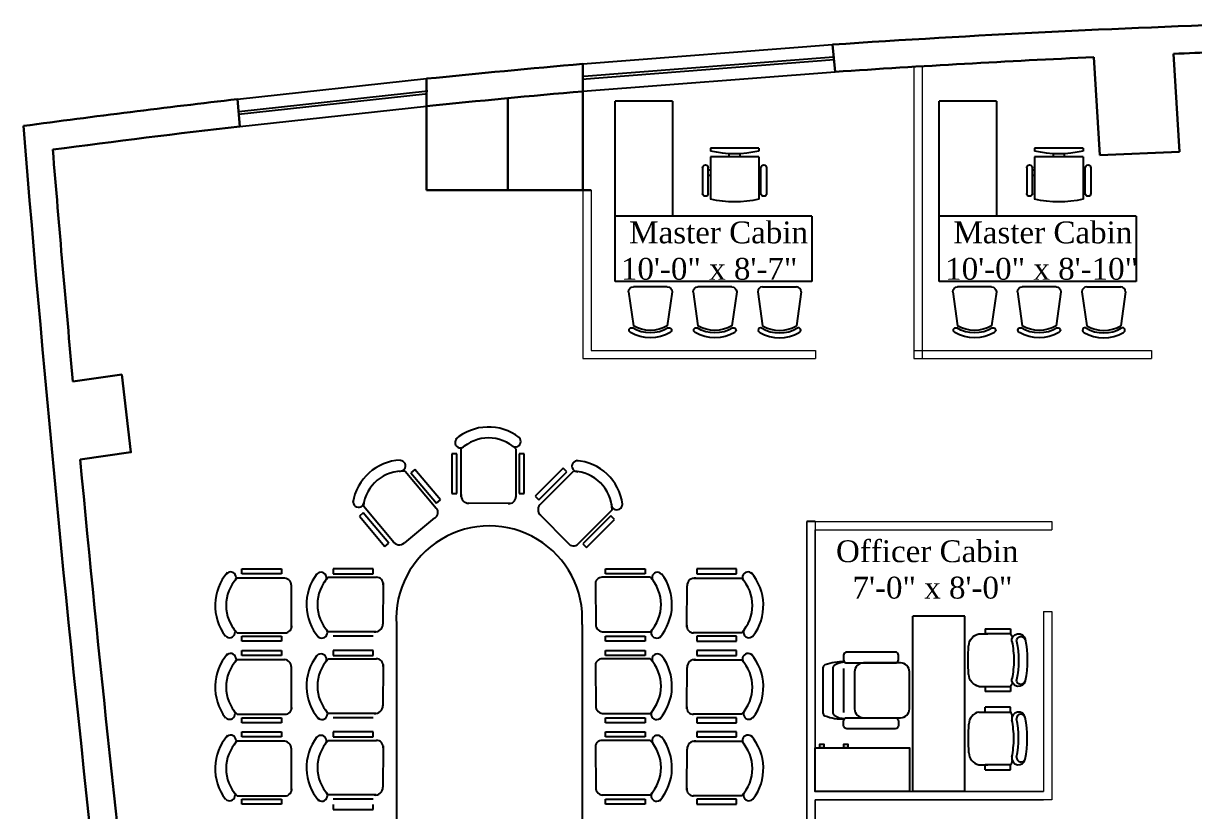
# Model space of a CAD drawing. Header units: inches. Extents: x 8506 to 16857, y 3646 to 8059.
# Drawn here: x 9053.8 to 9482.4, y 4829.2 to 5117.7 of the extents above; entities that cross this region are included whole.
import ezdxf

# ---------------------------------------------------------------- set-up
doc = ezdxf.new("R2010")
doc.units = ezdxf.units.IN
doc.layers.add('COLUMN', color=16, linetype='Continuous', lineweight=40)
doc.layers.add('WALL 2', color=40, linetype='Continuous', lineweight=18)
for name, color, linetype in [('FURNITURE', 4, 'Continuous'), ('NOI THAT', 42, 'Continuous'), ('NOITHAT', 21, 'Continuous')]:
    doc.layers.add(name, color=color, linetype=linetype)
doc.layers.add('PARTION WALL', color=7, linetype='Continuous', lineweight=15, true_color=0xa9764a)
doc.layers.add('TEXT', color=7, linetype='Continuous', true_color=0x9d9100)

# ---------------------------------------------------------------- blocks, each defined once
blk = doc.blocks.new('fdoj')
at = {"layer": 'FURNITURE'}
for p, q in [((11098.95, 3065.46), (11098.95, 3062.2)), ((11118.25, 3065.54), (11118.25, 3062.23)), ((11097.14, 3053.95), (11097.14, 3063.15)), ((11098.95, 3063.12), (11098.95, 3053.95)), ((11118.25, 3053.93), (11118.25, 3063.13)), ((11120.07, 3063.13), (11120.07, 3053.93)), ((11098.95, 3053.95), (11097.14, 3053.95)), ((11120.07, 3053.93), (11118.25, 3053.93))]:
    blk.add_line(p, q, dxfattribs=at)
at = {"layer": 'FURNITURE', "linetype": 'Continuous'}
for p, q in [((11098.96, 3063.15), (11097.14, 3063.15)), ((11120.07, 3063.13), (11118.25, 3063.13))]:
    blk.add_line(p, q, dxfattribs=at)
at = {"layer": 'FURNITURE', "linetype": 'Continuous', "extrusion": (0, 0, -1)}
for centre, major_axis, start_param, end_param in [((11103.71, 3064.34), (3.46, -3.46), 2.587564, 3.855839), ((11108.61, 2995.65), (52.16, -52.16), 3.855839, 3.998139), ((11113.51, 3064.34), (3.46, -3.46), 3.998139, 5.250532), ((11101.39, 3050.99), (1.73, -1.73), 0.958164, 4.097197), ((11101.27, 3050.12), (1.1, 1.1), 2.441937, 5.583529), ((11108.45, 3084.87), (23.99, 23.99), 2.14695, 2.565436), ((11109.43, 3093.09), (28.58, -28.58), 0.805584, 0.975138), ((11107.79, 3093.09), (28.58, -28.58), 0.595655, 0.765209), ((11115.83, 3050.99), (1.73, -1.73), 3.756781, 6.895815), ((11115.64, 3050.08), (1.13, 1.13), 5.412042, 8.295919), ((11108.61, 3084.81), (26.18, 26.18), 2.148323, 2.564063)]:
    blk.add_ellipse(centre, major_axis=major_axis, ratio=1, start_param=start_param, end_param=end_param, dxfattribs=at)
at = {"layer": 'FURNITURE', "extrusion": (0, 0, -1)}
for centre, start_param, end_param in [((11100.6, 3055.73), 2.368805, 3.10386), ((11116.6, 3055.71), 1.608525, 2.313811)]:
    blk.add_ellipse(centre, major_axis=(1.72, 1.72), ratio=1, start_param=start_param, end_param=end_param, dxfattribs=at)
blk = doc.blocks.new('A$C361C2942')
at = {"layer": 'FURNITURE', "ltscale": 6}
for p, q in [((-67.04, 3.74), (-65.27, 16.15)), ((-51.1, 3.74), (-52.87, 16.15)), ((-43.42, 3.74), (-41.64, 16.15)), ((-27.47, 3.74), (-29.24, 16.15)), ((-19.79, 3.74), (-18.02, 16.15)), ((-3.84, 3.74), (-5.61, 16.15)), ((-52.87, 1.97), (-65.27, 1.97)), ((-29.24, 1.97), (-41.64, 1.97)), ((-18.02, 1.97), (-5.61, 1.97))]:
    blk.add_line(p, q, dxfattribs=at)
for centre, major_axis, start_param, end_param in [((-65.95, 17.78), (0.627, 0.627), 1.180193, 4.321785), ((-59.07, 6.38), (-10.04, 10.04), -1.319495, -0.251294), ((-59.07, 6.25), (-8.88, 8.88), -1.33373, -0.23706), ((-59.07, 6.18), (-8.3, 8.3), -1.341994, -0.228795), ((-52.19, 17.78), (0.627, 0.627), 3.532203, 6.673796), ((-42.33, 17.78), (-0.627, 0.627), -0.390603, 2.750989), ((-35.44, 6.38), (-10.04, 10.04), -1.319495, -0.251294), ((-35.44, 6.25), (-8.88, 8.88), -1.33373, -0.23706), ((-35.44, 6.18), (-8.3, 8.3), -1.341994, -0.228795), ((-28.56, 17.78), (-0.627, 0.627), 1.961407, 5.103), ((-65.27, 3.74), (1.25, 1.25), 2.356198, 3.926994), ((-52.87, 3.74), (-1.25, 1.25), 2.356198, 3.926994), ((-41.64, 3.74), (1.25, 1.25), 2.356198, 3.926994), ((-29.24, 3.74), (-1.25, 1.25), 2.356198, 3.926994)]:
    blk.add_ellipse(centre, major_axis=major_axis, ratio=1, start_param=start_param, end_param=end_param, dxfattribs=at)
at = {"layer": 'FURNITURE', "ltscale": 6, "extrusion": (0, 0, -1)}
for centre, major_axis, start_param, end_param in [((-18.7, 17.78), (0.627, 0.627), 1.961407, 5.103), ((-11.81, 6.38), (10.04, 10.04), -1.319495, -0.251294), ((-11.81, 6.25), (8.88, 8.88), -1.33373, -0.23706), ((-11.81, 6.18), (8.3, 8.3), -1.341994, -0.228795), ((-4.93, 17.78), (0.627, 0.627), -0.390603, 2.750989), ((-18.02, 3.74), (1.25, 1.25), 2.356198, 3.926994), ((-5.61, 3.74), (1.25, 1.25), 0.785402, 2.356198)]:
    blk.add_ellipse(centre, major_axis=major_axis, ratio=1, start_param=start_param, end_param=end_param, dxfattribs=at)
blk = doc.blocks.new('A$C5D4F0A0C')
at = {"layer": 'FURNITURE', "ltscale": 6}
for p, q in [((-8.86, 3.13), (-8.86, 18.65)), ((8.86, 3.13), (8.86, 18.65)), ((-11.73, 7.18), (-11.73, 16.56)), ((-9.65, 16.56), (-9.65, 7.18)), ((9.65, 16.56), (9.65, 7.18)), ((11.73, 7.18), (11.73, 16.56)), ((-9.65, 9.85), (-8.86, 9.85)), ((9.65, 9.85), (8.86, 9.85)), ((-9.65, 7.89), (-8.86, 7.89)), ((9.65, 7.89), (8.86, 7.89)), ((8.86, 3.13), (-8.86, 3.13)), ((-8.86, 0), (-8.86, 1.04)), ((8.86, 0), (-8.86, 0)), ((-2.08, 2.04), (-2.08, 3.13)), ((2.08, 3.13), (2.08, 2.02)), ((8.86, 0), (8.86, 1.04))]:
    blk.add_line(p, q, dxfattribs=at)
for centre, radius, start, end in [((-10.69, 16.56), 1.04, 0, 180), ((0, -18.49), 38.18, 76.5803, 103.4197), ((10.69, 16.56), 1.04, 0, 180), ((-10.69, 7.18), 1.04, 180, 0), ((10.69, 7.18), 1.04, 180, 0), ((0, -36.09), 38.18, 76.5803, 103.4197)]:
    blk.add_arc(centre, radius, start, end, dxfattribs=at)
blk = doc.blocks.new('ygjhfg')
at = {"layer": 'FURNITURE'}
for p, q in [((61523.42, 11367.54), (61523.42, 11325.54)), ((61523.42, 11367.54), (61544.42, 11367.54)), ((61544.42, 11301.54), (61544.42, 11367.54)), ((61472.42, 11325.54), (61472.42, 11301.54)), ((61472.42, 11325.54), (61544.42, 11325.54)), ((61472.42, 11301.54), (61544.42, 11301.54))]:
    blk.add_line(p, q, dxfattribs=at)
at = {"layer": 'FURNITURE', "rotation": 180}
for name, p in [('A$C5D4F0A0C', (61500.67, 11350.37)), ('A$C361C2942', (61472.42, 11301.54))]:
    blk.add_blockref(name, p, dxfattribs=at)

msp = doc.modelspace()

# ---------------------------------------------------------------- linework, layer by layer
at = {"linetype": 'ByBlock'}
for p, q in [((9212.42, 4960.16), (9210.58, 4960.16)), ((9210.58, 4960.16), (9210.58, 4945.63)), ((9212.42, 4945.63), (9212.42, 4960.16)), ((9213.99, 4944.46), (9213.99, 4961.97)), ((9233.99, 4961.97), (9233.99, 4944.3)), ((9237.06, 4960.16), (9235.22, 4960.16)), ((9235.22, 4960.16), (9235.22, 4945.63)), ((9237.06, 4945.63), (9237.06, 4960.16)), ((9197.01, 4954.43), (9195.6, 4953.24)), ((9206.35, 4943.31), (9197.01, 4954.43)), ((9251.35, 4954.88), (9241.09, 4944.61)), ((9252.65, 4953.58), (9251.35, 4954.88)), ((9193.49, 4953.84), (9204.86, 4940.31)), ((9195.6, 4953.24), (9204.94, 4942.13)), ((9242.39, 4943.3), (9252.65, 4953.58)), ((9242.67, 4941.36), (9255.04, 4953.75)), ((9204.94, 4942.13), (9206.35, 4943.31)), ((9210.58, 4945.63), (9212.42, 4945.63)), ((9231.19, 4941.97), (9216.82, 4942.04)), ((9231.93, 4941.97), (9231.19, 4941.97)), ((9235.22, 4945.63), (9237.06, 4945.63)), ((9241.09, 4944.61), (9242.39, 4943.3)), ((9178.15, 4938.57), (9176.74, 4937.38)), ((9176.74, 4937.38), (9186.09, 4926.27)), ((9187.5, 4927.45), (9178.15, 4938.57)), ((9189.45, 4927.56), (9178.18, 4940.96)), ((9253.08, 4927.44), (9242.97, 4937.65)), ((9269.19, 4939.62), (9256.71, 4927.12)), ((9268.78, 4937.47), (9258.52, 4927.19)), ((9270.08, 4936.16), (9268.78, 4937.47)), ((9204.22, 4936.73), (9193.18, 4927.54)), ((9259.82, 4925.89), (9270.08, 4936.16)), ((9186.09, 4926.27), (9187.5, 4927.45)), ((9253.6, 4926.92), (9253.08, 4927.44)), ((9258.52, 4927.19), (9259.82, 4925.89)), ((9133.75, 4916.21), (9133.75, 4918.05)), ((9133.75, 4918.05), (9148.27, 4918.05)), ((9148.27, 4916.21), (9133.75, 4916.21)), ((9148.27, 4918.05), (9148.27, 4916.21)), ((9167.18, 4918.05), (9167.18, 4916.21)), ((9181.71, 4918.05), (9167.18, 4918.05)), ((9167.18, 4916.21), (9181.71, 4916.21)), ((9181.71, 4916.21), (9181.71, 4918.05)), ((9266.79, 4918.05), (9281.31, 4918.05)), ((9266.79, 4916.21), (9266.79, 4918.05)), ((9281.31, 4916.21), (9266.79, 4916.21)), ((9281.31, 4918.05), (9281.31, 4916.21)), ((9300.22, 4918.05), (9300.22, 4916.21)), ((9314.74, 4918.05), (9300.22, 4918.05)), ((9300.22, 4916.21), (9314.74, 4916.21)), ((9314.74, 4916.21), (9314.74, 4918.05)), ((9149.45, 4914.64), (9131.94, 4914.64)), ((9151.94, 4897.43), (9151.86, 4911.8)), ((9165.37, 4914.98), (9183.04, 4914.98)), ((9185.37, 4912.18), (9185.3, 4897.81)), ((9185.37, 4912.92), (9185.37, 4912.18)), ((9263.12, 4912.92), (9263.12, 4912.18)), ((9263.12, 4912.18), (9263.2, 4897.81)), ((9283.12, 4914.98), (9265.45, 4914.98)), ((9296.56, 4897.43), (9296.63, 4911.8)), ((9299.05, 4914.64), (9316.56, 4914.64)), ((9131.94, 4894.64), (9149.61, 4894.64)), ((9151.94, 4896.69), (9151.94, 4897.43)), ((9182.88, 4894.98), (9165.37, 4894.98)), ((9190.25, 4897.63), (9190.25, 4663.17)), ((9258.25, 4897.63), (9258.25, 4663.17)), ((9265.62, 4894.98), (9283.12, 4894.98)), ((9296.56, 4896.69), (9296.56, 4897.43)), ((9316.56, 4894.64), (9298.89, 4894.64)), ((9133.75, 4891.56), (9133.75, 4893.41)), ((9133.75, 4893.41), (9148.27, 4893.41)), ((9148.27, 4891.56), (9133.75, 4891.56)), ((9148.27, 4893.41), (9148.27, 4891.56)), ((9181.71, 4893.41), (9167.18, 4893.41)), ((9266.79, 4893.41), (9281.31, 4893.41)), ((9266.79, 4891.56), (9266.79, 4893.41)), ((9281.31, 4891.56), (9266.79, 4891.56)), ((9281.31, 4893.41), (9281.31, 4891.56)), ((9300.22, 4893.41), (9300.22, 4891.56)), ((9314.74, 4893.41), (9300.22, 4893.41)), ((9300.22, 4891.56), (9314.74, 4891.56)), ((9314.74, 4891.56), (9314.74, 4893.41)), ((9133.75, 4886.35), (9133.75, 4888.19)), ((9133.75, 4888.19), (9148.27, 4888.19)), ((9148.27, 4886.35), (9133.75, 4886.35)), ((9148.27, 4888.19), (9148.27, 4886.35)), ((9167.18, 4888.19), (9167.18, 4886.35)), ((9181.71, 4888.19), (9167.18, 4888.19)), ((9167.18, 4886.35), (9181.71, 4886.35)), ((9181.71, 4886.35), (9181.71, 4888.19)), ((9266.79, 4888.19), (9281.31, 4888.19)), ((9266.79, 4886.35), (9266.79, 4888.19)), ((9281.31, 4886.35), (9266.79, 4886.35)), ((9281.31, 4888.19), (9281.31, 4886.35)), ((9300.22, 4888.19), (9300.22, 4886.35)), ((9314.74, 4888.19), (9300.22, 4888.19)), ((9300.22, 4886.35), (9314.74, 4886.35)), ((9314.74, 4886.35), (9314.74, 4888.19)), ((9149.45, 4884.78), (9131.94, 4884.78)), ((9151.94, 4867.58), (9151.86, 4881.94)), ((9165.37, 4885.12), (9183.04, 4885.12)), ((9185.37, 4882.32), (9185.3, 4867.95)), ((9185.37, 4883.06), (9185.37, 4882.32)), ((9263.12, 4883.06), (9263.12, 4882.32)), ((9263.12, 4882.32), (9263.2, 4867.95)), ((9283.12, 4885.12), (9265.45, 4885.12)), ((9296.56, 4867.58), (9296.63, 4881.94)), ((9299.05, 4884.78), (9316.56, 4884.78)), ((9131.94, 4864.78), (9149.61, 4864.78)), ((9151.94, 4866.84), (9151.94, 4867.58)), ((9182.88, 4865.12), (9165.37, 4865.12)), ((9265.62, 4865.12), (9283.12, 4865.12)), ((9296.56, 4866.84), (9296.56, 4867.58)), ((9316.56, 4864.78), (9298.89, 4864.78)), ((9133.75, 4861.71), (9133.75, 4863.55)), ((9133.75, 4863.55), (9148.27, 4863.55)), ((9148.27, 4861.71), (9133.75, 4861.71)), ((9148.27, 4863.55), (9148.27, 4861.71)), ((9181.71, 4863.55), (9167.18, 4863.55)), ((9266.79, 4863.55), (9281.31, 4863.55)), ((9266.79, 4861.71), (9266.79, 4863.55)), ((9281.31, 4861.71), (9266.79, 4861.71)), ((9281.31, 4863.55), (9281.31, 4861.71)), ((9300.22, 4863.55), (9300.22, 4861.71)), ((9314.74, 4863.55), (9300.22, 4863.55)), ((9300.22, 4861.71), (9314.74, 4861.71)), ((9314.74, 4861.71), (9314.74, 4863.55)), ((9133.75, 4856.49), (9133.75, 4858.33)), ((9133.75, 4858.33), (9148.27, 4858.33)), ((9148.27, 4856.49), (9133.75, 4856.49)), ((9148.27, 4858.33), (9148.27, 4856.49)), ((9167.18, 4858.33), (9167.18, 4856.49)), ((9181.71, 4858.33), (9167.18, 4858.33)), ((9167.18, 4856.49), (9181.71, 4856.49)), ((9181.71, 4856.49), (9181.71, 4858.33)), ((9266.79, 4858.33), (9281.31, 4858.33)), ((9266.79, 4856.49), (9266.79, 4858.33)), ((9281.31, 4856.49), (9266.79, 4856.49)), ((9281.31, 4858.33), (9281.31, 4856.49)), ((9300.22, 4858.33), (9300.22, 4856.49)), ((9314.74, 4858.33), (9300.22, 4858.33)), ((9300.22, 4856.49), (9314.74, 4856.49)), ((9314.74, 4856.49), (9314.74, 4858.33)), ((9149.45, 4854.92), (9131.94, 4854.92)), ((9151.94, 4837.72), (9151.86, 4852.08)), ((9165.37, 4855.26), (9183.04, 4855.26)), ((9185.37, 4852.46), (9185.3, 4838.1)), ((9185.37, 4853.2), (9185.37, 4852.46)), ((9263.12, 4853.2), (9263.12, 4852.46)), ((9263.12, 4852.46), (9263.2, 4838.1)), ((9283.12, 4855.26), (9265.45, 4855.26)), ((9296.56, 4837.72), (9296.63, 4852.08)), ((9299.05, 4854.92), (9316.56, 4854.92)), ((9131.94, 4834.92), (9149.61, 4834.92)), ((9151.94, 4836.98), (9151.94, 4837.72)), ((9182.88, 4835.26), (9165.37, 4835.26)), ((9265.62, 4835.26), (9283.12, 4835.26)), ((9296.56, 4836.98), (9296.56, 4837.72)), ((9316.56, 4834.92), (9298.89, 4834.92)), ((9133.75, 4831.85), (9133.75, 4833.69)), ((9133.75, 4833.69), (9148.27, 4833.69)), ((9148.27, 4831.85), (9133.75, 4831.85)), ((9148.27, 4833.69), (9148.27, 4831.85)), ((9181.71, 4833.69), (9167.18, 4833.69)), ((9167.18, 4831.72), (9167.18, 4829.88)), ((9181.71, 4829.88), (9181.71, 4831.72)), ((9266.79, 4833.69), (9281.31, 4833.69)), ((9266.79, 4831.85), (9266.79, 4833.69)), ((9281.31, 4831.85), (9266.79, 4831.85)), ((9281.31, 4833.69), (9281.31, 4831.85)), ((9300.22, 4833.69), (9300.22, 4831.85)), ((9314.74, 4833.69), (9300.22, 4833.69)), ((9300.22, 4831.85), (9314.74, 4831.85)), ((9314.74, 4831.85), (9314.74, 4833.69)), ((9167.18, 4829.88), (9181.71, 4829.88))]:
    msp.add_line(p, q, dxfattribs=at)
for points in [[(9258.52, 5102.91), (9349.82, 5109.98)], [(9258.18, 5097.35), (9350.48, 5104.51)], [(9258.87, 5098.42), (9350.17, 5105.49)], [(9258.52, 5092.87), (9350.82, 5100.02)], [(9132.15, 5090.02), (9201.27, 5097.51)], [(9132.52, 5084.52), (9200.79, 5091.94)], [(9132.64, 5085.54), (9201.76, 5093.04)], [(9133, 5080.05), (9201.27, 5087.46)]]:
    msp.add_lwpolyline(points)
for centre, radius, start, end in [((9223.99, 4951.47), 18.5, 52.6032, 130.8409), ((9213.71, 4964.32), 2, 127.3845, 320.4832), ((9223.99, 4951.47), 14.5, 46.3972, 133.6028), ((9233.78, 4964.66), 2, 219.1941, 46.1701), ((9192.59, 4939.36), 18.5, 92.6671, 170.9047), ((9191.6, 4955.76), 2, 259.258, 86.234), ((9256.51, 4955.61), 2, 82.4131, 275.5118), ((9254.7, 4939.26), 18.5, 7.6319, 85.8695), ((9192.59, 4939.36), 14.5, 86.461, 173.6667), ((9254.7, 4939.26), 14.5, 1.4258, 88.6314), ((9176.46, 4942.58), 2, 167.4483, 0.5471), ((9216.77, 4944.85), 2.81, 172.0281, 271.1673), ((9231.56, 4944.37), 2.43, 261.2421, 1.6502), ((9244.91, 4939.68), 2.81, 127.0567, 226.1959), ((9270.95, 4941.67), 2, 174.2228, 1.1987), ((9203.05, 4938.7), 2.43, 301.3059, 41.714), ((9224.25, 4899.69), 34.06, 356.5222, 183.4705), ((9191.33, 4929.65), 2.81, 212.0919, 311.2312), ((9255.04, 4928.88), 2.43, 216.2707, 316.6788), ((9142.44, 4904.64), 18.5, 139.1591, 217.3968), ((9129.59, 4914.91), 2, 309.5168, 142.6155), ((9175.87, 4904.98), 18.5, 142.6032, 220.8409), ((9162.68, 4914.77), 2, 309.1941, 136.1701), ((9285.82, 4914.77), 2, 43.8299, 230.8059), ((9272.62, 4904.98), 18.5, 319.1591, 37.3968), ((9318.9, 4914.91), 2, 37.3845, 230.4832), ((9306.06, 4904.64), 18.5, 322.6032, 40.8409), ((9142.44, 4904.64), 14.5, 136.3972, 223.6028), ((9149.06, 4911.86), 2.81, 358.8327, 97.9719), ((9175.87, 4904.98), 14.5, 136.3972, 223.6028), ((9182.97, 4912.55), 2.43, 351.2421, 91.6502), ((9265.52, 4912.55), 2.43, 88.3498, 188.7579), ((9272.62, 4904.98), 14.5, 316.3972, 43.6028), ((9299.44, 4911.86), 2.81, 82.0281, 181.1673), ((9306.06, 4904.64), 14.5, 316.3972, 43.6028), ((9129.24, 4894.84), 2, 223.8299, 50.8059), ((9149.54, 4897.06), 2.43, 268.3498, 8.7579), ((9163.02, 4894.7), 2, 217.3845, 50.4832), ((9182.49, 4897.76), 2.81, 262.0281, 1.1673), ((9266, 4897.76), 2.81, 178.8327, 277.9719), ((9285.47, 4894.7), 2, 129.5168, 322.6155), ((9298.96, 4897.06), 2.43, 171.2421, 271.6502), ((9319.25, 4894.84), 2, 129.1941, 316.1701), ((9142.44, 4874.78), 18.5, 139.1591, 217.3968), ((9129.59, 4885.05), 2, 309.5168, 142.6155), ((9175.87, 4875.12), 18.5, 142.6032, 220.8409), ((9162.68, 4884.91), 2, 309.1941, 136.1701), ((9285.82, 4884.91), 2, 43.8299, 230.8059), ((9272.62, 4875.12), 18.5, 319.1591, 37.3968), ((9318.9, 4885.05), 2, 37.3845, 230.4832), ((9306.06, 4874.78), 18.5, 322.6032, 40.8409), ((9142.44, 4874.78), 14.5, 136.3972, 223.6028), ((9149.06, 4882), 2.81, 358.8327, 97.9719), ((9175.87, 4875.12), 14.5, 136.3972, 223.6028), ((9182.97, 4882.69), 2.43, 351.2421, 91.6502), ((9265.52, 4882.69), 2.43, 88.3498, 188.7579), ((9272.62, 4875.12), 14.5, 316.3972, 43.6028), ((9299.44, 4882), 2.81, 82.0281, 181.1673), ((9306.06, 4874.78), 14.5, 316.3972, 43.6028), ((9129.24, 4864.99), 2, 223.8299, 50.8059), ((9149.54, 4867.21), 2.43, 268.3498, 8.7579), ((9163.02, 4864.84), 2, 217.3845, 50.4832), ((9182.49, 4867.9), 2.81, 262.0281, 1.1673), ((9266, 4867.9), 2.81, 178.8327, 277.9719), ((9285.47, 4864.84), 2, 129.5168, 322.6155), ((9298.96, 4867.21), 2.43, 171.2421, 271.6502), ((9319.25, 4864.99), 2, 129.1941, 316.1701), ((9142.44, 4844.92), 18.5, 139.1591, 217.3968), ((9129.59, 4855.2), 2, 309.5168, 142.6155), ((9175.87, 4845.26), 18.5, 142.6032, 220.8409), ((9162.68, 4855.05), 2, 309.1941, 136.1701), ((9285.82, 4855.05), 2, 43.8299, 230.8059), ((9272.62, 4845.26), 18.5, 319.1591, 37.3968), ((9318.9, 4855.2), 2, 37.3845, 230.4832), ((9306.06, 4844.92), 18.5, 322.6032, 40.8409), ((9142.44, 4844.92), 14.5, 136.3972, 223.6028), ((9149.06, 4852.14), 2.81, 358.8327, 97.9719), ((9175.87, 4845.26), 14.5, 136.3972, 223.6028), ((9182.97, 4852.83), 2.43, 351.2421, 91.6502), ((9265.52, 4852.83), 2.43, 88.3498, 188.7579), ((9272.62, 4845.26), 14.5, 316.3972, 43.6028), ((9299.44, 4852.14), 2.81, 82.0281, 181.1673), ((9306.06, 4844.92), 14.5, 316.3972, 43.6028), ((9129.24, 4835.13), 2, 223.8299, 50.8059), ((9149.54, 4837.35), 2.43, 268.3498, 8.7579), ((9163.02, 4834.98), 2, 217.3845, 50.4832), ((9182.49, 4838.04), 2.81, 262.0281, 1.1673), ((9266, 4838.04), 2.81, 178.8327, 277.9719), ((9285.47, 4834.98), 2, 129.5168, 322.6155), ((9298.96, 4837.35), 2.43, 171.2421, 271.6502), ((9319.25, 4835.13), 2, 129.1941, 316.1701)]:
    msp.add_arc(centre, radius, start, end, dxfattribs=at)
at = {"layer": 'COLUMN', "lineweight": 30}
msp.add_lwpolyline([(9258.52, 5056.68), (9261.52, 5056.68)], dxfattribs=at)
at = {"layer": 'NOI THAT'}
for p, q in [((9346.32, 4881.76), (9346.32, 4865.35)), ((9349.93, 4881.65), (9349.93, 4865.46)), ((9353.94, 4881.6), (9353.94, 4865.5))]:
    msp.add_line(p, q, dxfattribs=at)
for points in [[(9355.14, 4883.58), (9372.79, 4883.58, 0.414214), (9373.99, 4884.78), (9373.99, 4886.38, 0.414214), (9372.79, 4887.59), (9355.14, 4887.59, 0.414214), (9353.94, 4886.38), (9353.94, 4884.78, 0.414214)], [(9374.79, 4883.58), (9361.16, 4883.58, 0.414214), (9357.95, 4880.37), (9357.95, 4866.74, 0.414214), (9361.16, 4863.53), (9374.79, 4863.53, 0.414214), (9378, 4866.74), (9378, 4880.37, 0.414214)], [(9355.14, 4863.53), (9372.79, 4863.53, -0.414214), (9373.99, 4862.33), (9373.99, 4860.72, -0.414214), (9372.79, 4859.52), (9355.14, 4859.52, -0.414214), (9353.94, 4860.72), (9353.94, 4862.33, -0.414214)]]:
    msp.add_lwpolyline(points, format="xyb", close=True, dxfattribs=at)
for centre, radius, start, end in [((9347.53, 4881.76), 1.2, 110.5247, 180), ((9353.36, 4866.17), 17.84, 87.2024, 110.5247), ((9351.13, 4881.65), 1.2, 125.6622, 180), ((9354.22, 4877.34), 6.5, 88.5058, 125.6622), ((9347.53, 4865.35), 1.2, 180, 249.4753), ((9351.13, 4865.46), 1.2, 180, 234.3378), ((9354.22, 4869.76), 6.5, 234.3378, 271.4942), ((9353.36, 4880.93), 17.84, 249.4753, 272.7976)]:
    msp.add_arc(centre, radius, start, end, dxfattribs=at)
at = {"layer": 'NOITHAT'}
for p, q in [((9379.26, 4836.51), (9379.26, 4900.66)), ((9398.33, 4900.66), (9379.26, 4900.66)), ((9398.33, 4836.51), (9398.33, 4900.66)), ((9398.33, 4836.51), (9379.26, 4836.51))]:
    msp.add_line(p, q, dxfattribs=at)
for points in [[(9378.07, 4836.51), (9343.52, 4836.51), (9343.52, 4852.55), (9378.07, 4852.55)], [(9346.73, 4852.55), (9345.26, 4852.55), (9345.26, 4853.89), (9346.73, 4853.89)], [(9355.5, 4852.55), (9354.03, 4852.55), (9354.03, 4853.89), (9355.5, 4853.89)]]:
    msp.add_lwpolyline(points, close=True, dxfattribs=at)
at = {"layer": 'PARTION WALL'}
for p, q in [((9379.63, 5101.86), (9379.63, 4995)), ((9382.63, 5102.04), (9382.63, 4995)), ((9258.52, 5056.68), (9258.52, 4995)), ((9261.52, 5056.68), (9261.52, 4998)), ((9261.52, 4998), (9343.63, 4998)), ((9343.63, 4998), (9343.63, 4995)), ((9379.63, 4998), (9466.63, 4998)), ((9466.63, 4998), (9466.63, 4995)), ((9258.52, 4995), (9343.63, 4995)), ((9379.63, 4995), (9466.63, 4995)), ((9340.52, 4935.38), (9340.52, 4622.86)), ((9340.52, 4935.38), (9430.07, 4935.38)), ((9340.52, 4833.51), (9340.52, 4935.38)), ((9343.52, 4935.38), (9343.52, 4836.51)), ((9430.07, 4935.38), (9430.07, 4932.38)), ((9343.52, 4932.38), (9430.07, 4932.38)), ((9343.52, 4836.51), (9343.52, 4932.38)), ((9427.07, 4902.38), (9430.07, 4902.38)), ((9427.07, 4902.38), (9427.07, 4836.51)), ((9430.07, 4902.38), (9430.07, 4833.51)), ((9340.52, 4734.64), (9340.52, 4836.51)), ((9427.07, 4836.51), (9343.52, 4836.51)), ((9343.52, 4836.51), (9427.07, 4836.51)), ((9430.07, 4836.51), (9430.07, 4833.51)), ((9343.52, 4833.51), (9343.52, 4737.64)), ((9430.07, 4833.51), (9343.52, 4833.51)), ((9343.52, 4833.51), (9427.07, 4833.51)), ((9343.52, 4737.64), (9343.52, 4833.51))]:
    msp.add_line(p, q, dxfattribs=at)
at = {"layer": 'TEXT'}
msp.add_line((9343.52, 4935.38), (9340.52, 4935.38), dxfattribs=at)
at = {"layer": 'WALL 2', "lineweight": 30}
for p, q in [((9350.82, 5100.02), (9349.82, 5109.98)), ((9258.52, 5056.68), (9258.52, 5102.91)), ((9132.15, 5090.02), (9133, 5080.05)), ((9231.1, 5056.87), (9231.1, 5090.37))]:
    msp.add_line(p, q, dxfattribs=at)
for points in [[(9445.54, 5105.37), (9447.69, 5069.44)], [(9474.65, 5106.62), (9476.8, 5070.68)], [(9201.27, 5056.68), (9201.27, 5097.51)], [(9447.69, 5069.44), (9476.8, 5070.68)], [(9201.27, 5056.68), (9261.03, 5056.68)], [(9071.89, 4986.63), (9089.76, 4989.21)], [(9074.55, 4958.04), (9093.14, 4960.73), (9089.76, 4989.21)]]:
    msp.add_lwpolyline(points, dxfattribs=at)
for centre, radius, start, end in [((9650.92, 629.92), 4490.16, 91.85433, 93.84504), ((9650.92, 629.92), 4480.16, 92.62751, 93.84078), ((9650.92, 629.92), 4480.16, 91.85847, 92.25487), ((9650.92, 629.92), 4490.16, 95.01351, 95.74728), ((9650.92, 629.92), 4480.16, 95.02473, 95.76015), ((9650.92, 629.92), 4490.16, 96.6345, 97.64233), ((18595.3, 5856.06), 9573.01, 184.648704, 188.144529), ((9650.92, 629.92), 4480.16, 96.63843, 97.52091), ((18595.3, 5856.06), 9563.01, 184.705626, 185.21628), ((18595.3, 5856.06), 9563.01, 185.388284, 186.694045)]:
    msp.add_arc(centre, radius, start, end, dxfattribs=at)

# ---------------------------------------------------------------- block references
at = {"color": 42, "xscale": -1}
for p in [(70814.69, -6278.32), (70933.34, -6278.32)]:
    msp.add_blockref('ygjhfg', p, dxfattribs=at)
at = {"layer": 'TEXT', "rotation": 90}
msp.add_blockref('fdoj', (12468.91, -6223.97), dxfattribs=at)
at = {"layer": 'TEXT', "xscale": -1, "rotation": 90}
msp.add_blockref('fdoj', (12468.91, 15964.58), dxfattribs=at)

# ---------------------------------------------------------------- texts
at = {"layer": 'TEXT', "char_height": 8, "width": 346.0717, "attachment_point": 1}
for s, insert in [('{\\fTimes New Roman|b0|i0|c0|p18;   Master Cabin\\P  10\'-0" x 8\'-7"}', (9266.4, 5045.22)), ('{\\fTimes New Roman|b0|i0|c0|p18;   Master Cabin\\P  10\'-0" x 8\'-10"}', (9385.05, 5045.22)), ('{\\fTimes New Roman|b0|i0|c0|p18;Officer Cabin\\P  7\'-0" x 8\'-0"}', (9351.14, 4928.49))]:
    msp.add_mtext(s, dxfattribs=dict(at, insert=insert))

doc.saveas('drawing.dxf')
